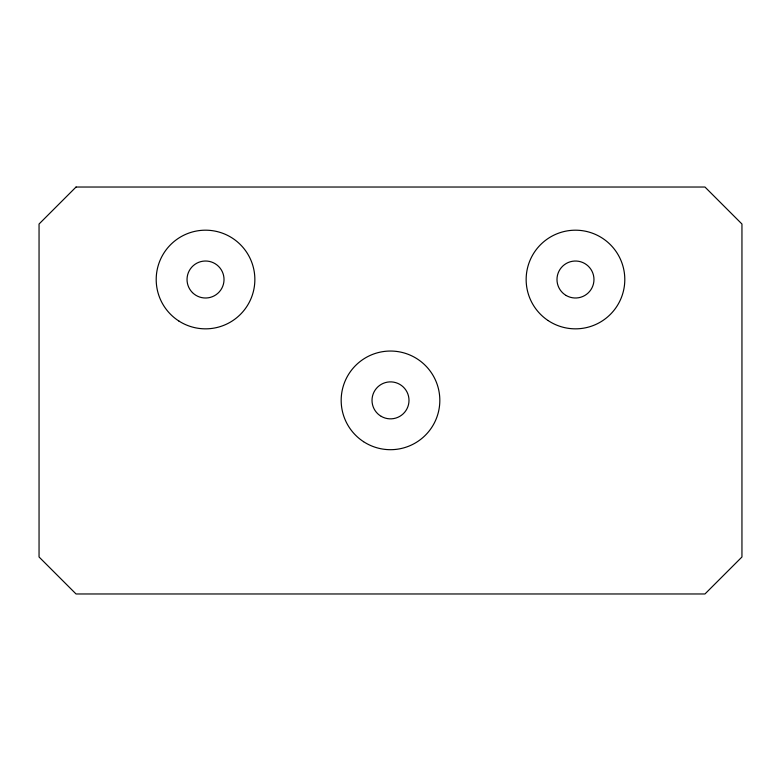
<?xml version="1.0" encoding="UTF-8"?>
<svg xmlns="http://www.w3.org/2000/svg" width="781" height="781" viewBox="0 0 781 781"><rect width="100%" height="100%" fill="white"/><g stroke="black" fill="none" stroke-linecap="round" stroke-linejoin="round"><path stroke-width="1.17" d="M76.04 187.03L39.05 224.02L39.05 556.98L76.04 593.97L704.96 593.97L741.95 556.98L741.95 224.02L704.96 187.03L76.04 187.03M381.255 416.38A18.5 18.5 0 0 0 409 400.37A18.5 18.5 0 0 0 381.255 384.35A18.5 18.5 0 0 0 381.255 416.38M566.225 295.53A18.5 18.5 0 0 0 593.97 279.52A18.5 18.5 0 0 0 566.225 263.5A18.5 18.5 0 0 0 566.225 295.53M192.448 292.592A18.5 18.5 0 0 0 223.395 284.304A18.5 18.5 0 0 0 200.737 261.645A18.5 18.5 0 0 0 192.448 292.592M178.869 321.02A49.33 49.33 0 0 0 254.801 281.853A49.33 49.33 0 0 0 182.91 235.677A49.33 49.33 0 0 0 178.869 321.02M548.067 320.532A49.33 49.33 0 0 0 624.693 282.742A49.33 49.33 0 0 0 553.661 235.276A49.33 49.33 0 0 0 548.067 320.532M363.555 441.685A49.33 49.33 0 0 0 439.752 403.045A49.33 49.33 0 0 0 368.193 356.37A49.33 49.33 0 0 0 363.555 441.685"/></g></svg>
